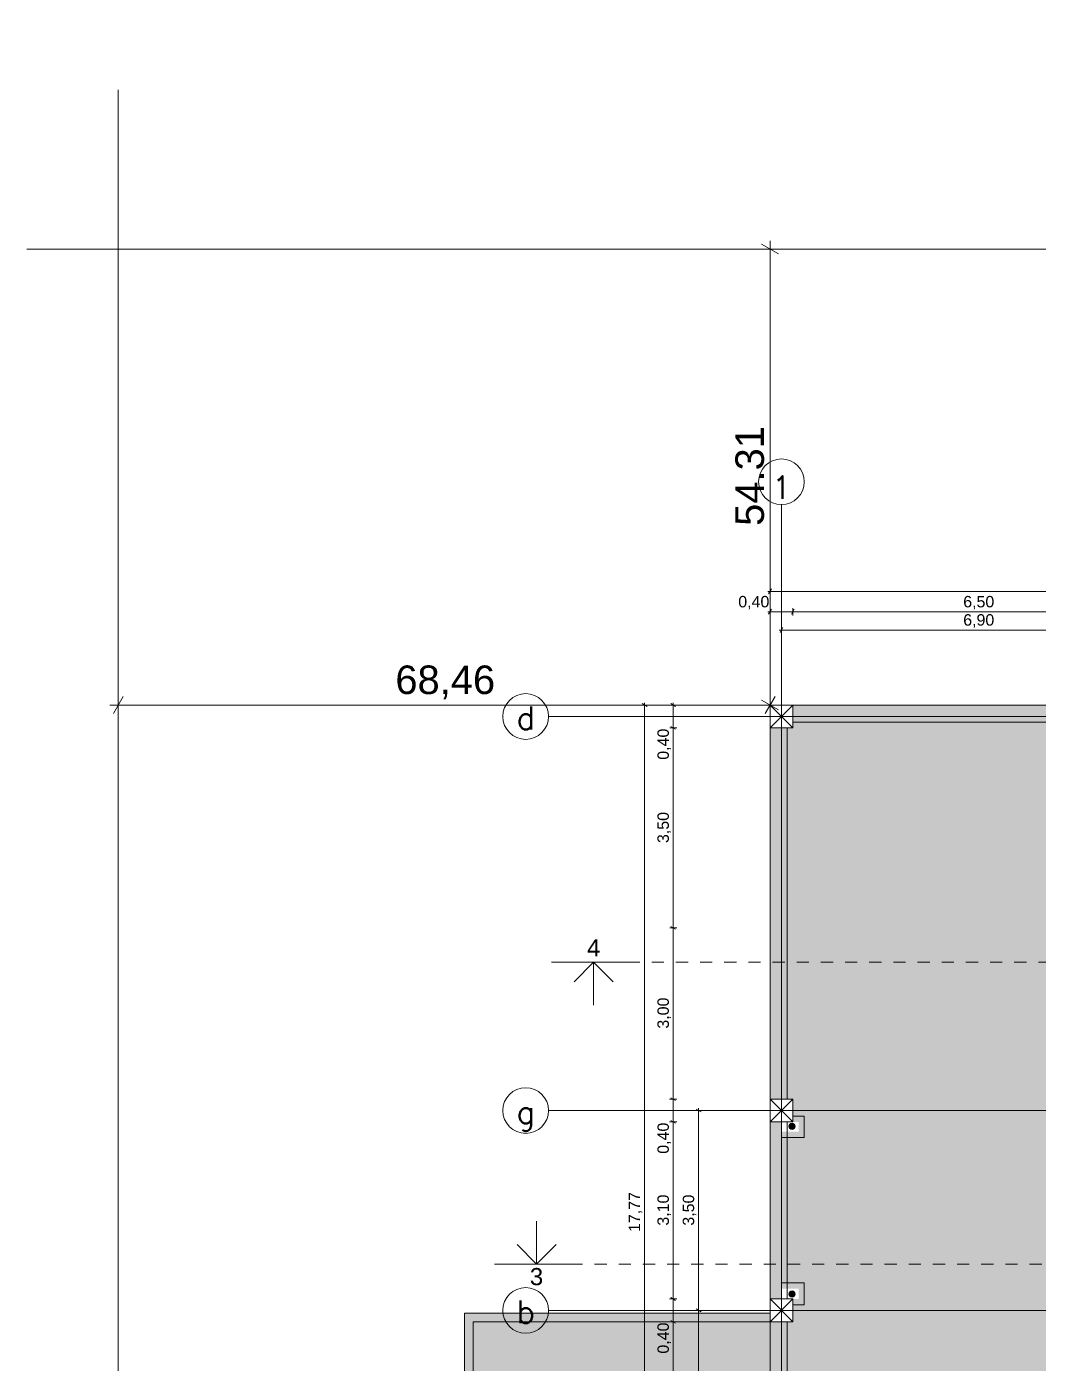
# Model space of a CAD drawing. Header units: metres. Extents: x 476297 to 476657, y 4620828 to 4621206.
# Drawn here: x 476377.64 to 476395.35, y 4620990.49 to 4621013.9 of the extents above; entities that cross this region are included whole.
import ezdxf

# ---------------------------------------------------------------- set-up
doc = ezdxf.new("R2010")
doc.units = ezdxf.units.M
doc.header["$MEASUREMENT"] = 0
doc.linetypes.add('Dashed', pattern=[0.423333, 0.211667, -0.211667])
for name, color, linetype in [('0_Pen_No__42_Pen_No__250', 7, 'Continuous'), ('2D Drafting - General_Pen_No__1', 7, 'Continuous'), ('2D Drafting - General_Pen_No__250_Pen_No__7', 7, 'Continuous'), ('Annotation - Text_Pen_No__7', 7, 'Continuous'), ('New.', 7, 'Continuous'), ('NewG-Anno-Nplt', 7, 'Continuous'), ('Newshenobebi', 7, 'Continuous'), ('NewStructural - Bearing', 7, 'Continuous'), ('shaxtebi da milebi_Pen_No__1_Pen_No__1', 7, 'Continuous'), ('zoma', 7, 'Continuous'), ('zoma_Pen_No__5', 7, 'Continuous')]:
    doc.layers.add(name, color=color, linetype=linetype)
doc.styles.add('GENERATED_STYLE_1', font='arial.ttf')
doc.styles.add('GENERATED_STYLE_2', font='arial.ttf')
doc.linetypes.add('Break', pattern='A,0,[1,A-1 áƒ¡áƒ\x90áƒ®áƒšáƒ˜ - áƒ›áƒ¨áƒ”áƒœáƒ”áƒ‘áƒšáƒ”áƒ‘áƒ¡1.Shx,S=0.015679,R=0,X=0,Y=0],-1.975557,0', length=1.975557)
doc.dimstyles.new('GENERATED_STYLE__1', dxfattribs={"dimtxt": 0.2, "dimasz": 0.064421, "dimexe": 0.18, "dimexo": 0.003, "dimgap": 0.09, "dimtad": 1, "dimtih": 1, "dimtoh": 1, "dimzin": 0, "dimdsep": 46, "dimtxsty": 'GENERATED_STYLE_2', "dimblk": 'ARROWHEAD_2', "dimblk1": 'ARROWHEAD_2', "dimblk2": 'ARROWHEAD_2', "dimcen": 0.09, "dimclrd": 142, "dimclre": 142, "dimclrt": 142, "dimadec": 0, "dimazin": 0, "dimtfac": 1, "dimtdec": 4, "dimtmove": 0, "dimatfit": 3, "dimfxl": 1, "dimtolj": 1, "dimtzin": 0, "dimarcsym": 0})
doc.dimstyles.new('GENERATED_STYLE__10', dxfattribs={"dimtxt": 0.5, "dimasz": 0.228, "dimexe": 0.18, "dimexo": 0.003, "dimgap": 0.09, "dimtad": 1, "dimtih": 1, "dimtoh": 1, "dimzin": 0, "dimdsep": 46, "dimtxsty": 'GENERATED_STYLE_2', "dimblk": 'ARROWHEAD_2', "dimblk1": 'ARROWHEAD_2', "dimblk2": 'ARROWHEAD_2', "dimcen": 0.09, "dimclrd": 1, "dimclre": 1, "dimclrt": 1, "dimadec": 0, "dimazin": 0, "dimtfac": 1, "dimtdec": 4, "dimtmove": 0, "dimatfit": 3, "dimfxl": 1, "dimtolj": 1, "dimtzin": 0, "dimarcsym": 0})
doc.dimstyles.new('GENERATED_STYLE__11', dxfattribs={"dimtxt": 0.2, "dimasz": 0.064421, "dimexe": 0.18, "dimexo": 0.003, "dimgap": 0.09, "dimtad": 1, "dimzin": 0, "dimdsep": 46, "dimtxsty": 'GENERATED_STYLE_2', "dimblk": 'ARROWHEAD_2', "dimblk1": 'ARROWHEAD_2', "dimblk2": 'ARROWHEAD_2', "dimcen": 0.09, "dimclrd": 142, "dimclre": 142, "dimclrt": 142, "dimadec": 0, "dimazin": 0, "dimtfac": 1, "dimtdec": 4, "dimtmove": 0, "dimatfit": 3, "dimfxl": 1, "dimtolj": 1, "dimtzin": 0, "dimarcsym": 0})
doc.dimstyles.new('GENERATED_STYLE__2', dxfattribs={"dimtxt": 0.2, "dimasz": 0.064421, "dimexe": 0.18, "dimexo": 0.003, "dimgap": 0.09, "dimtad": 1, "dimtih": 1, "dimtoh": 1, "dimzin": 0, "dimdsep": 46, "dimtxsty": 'GENERATED_STYLE_2', "dimblk": 'ARROWHEAD_2', "dimblk1": 'ARROWHEAD_2', "dimblk2": 'ARROWHEAD_2', "dimcen": 0.09, "dimclrd": 142, "dimclre": 142, "dimclrt": 142, "dimadec": 0, "dimazin": 0, "dimtfac": 1, "dimtdec": 4, "dimtmove": 2, "dimatfit": 3, "dimfxl": 1, "dimtolj": 1, "dimtzin": 0, "dimarcsym": 0})
doc.dimstyles.new('GENERATED_STYLE__9', dxfattribs={"dimtxt": 0.5, "dimasz": 0.228, "dimexe": 0.18, "dimexo": 0.003, "dimgap": 0.09, "dimtad": 1, "dimzin": 0, "dimdsep": 46, "dimtxsty": 'GENERATED_STYLE_2', "dimblk": 'ARROWHEAD_2', "dimblk1": 'ARROWHEAD_2', "dimblk2": 'ARROWHEAD_2', "dimcen": 0.09, "dimclrd": 1, "dimclre": 1, "dimclrt": 1, "dimadec": 0, "dimazin": 0, "dimtfac": 1, "dimtdec": 4, "dimtmove": 0, "dimatfit": 3, "dimfxl": 1, "dimtolj": 1, "dimtzin": 0, "dimarcsym": 0})

# ---------------------------------------------------------------- blocks, each defined once
blk = doc.blocks.new('*D252', base_point=(476844.527, 4621385.791))
at = {"layer": 'zoma', "color": 142, "linetype": 'Continuous', "lineweight": 0, "transparency": 16777216}
for p, q in [((476390.614, 4621024.135), (476390.656, 4621024.135)), ((476390.68, 4621024.177), (476390.631, 4621024.093)), ((476390.656, 4621024.071), (476390.656, 4621024.199)), ((476390.656, 4621024.135), (476391.056, 4621024.135)), ((476391.08, 4621024.177), (476391.031, 4621024.093)), ((476391.056, 4621024.071), (476391.056, 4621024.199))]:
    blk.add_line(p, q, dxfattribs=at)
at = {"layer": 'zoma', "color": 142, "lineweight": 0, "transparency": 16777216, "insert": (476390.099, 4621024.175), "char_height": 0.2, "attachment_point": 7, "style": 'GENERATED_STYLE_2'}
blk.add_mtext('\\A1;{\\pql;\\fArial CYR|b0|i0|c204|p34;0,40}', dxfattribs=at)
blk = doc.blocks.new('ARROWHEAD_2')
at = {"color": 0, "linetype": 'Continuous', "lineweight": 0}
for p, q in [((0, 0), (-1, 0)), ((-0.38, -0.66), (0.38, 0.66))]:
    blk.add_line(p, q, dxfattribs=at)
blk = doc.blocks.new('*D253', base_point=(476844.527, 4621385.791))
at = {"layer": 'zoma', "color": 142, "linetype": 'Continuous', "lineweight": 0, "transparency": 16777216}
for p, q in [((476391.08, 4621024.177), (476391.031, 4621024.093)), ((476391.056, 4621024.071), (476391.056, 4621024.199)), ((476391.056, 4621024.135), (476397.556, 4621024.135)), ((476397.58, 4621024.177), (476397.531, 4621024.093)), ((476397.556, 4621024.071), (476397.556, 4621024.199))]:
    blk.add_line(p, q, dxfattribs=at)
at = {"layer": 'zoma', "color": 142, "lineweight": 0, "transparency": 16777216, "char_height": 0.2, "attachment_point": 7, "style": 'GENERATED_STYLE_2'}
for s, insert in [('\\A1;{\\pql;\\fArial CYR|b0|i0|c204|p34;6,50}', (476394.04, 4621024.175)), ('\\A1;{\\pql;\\fArial CYR|b0|i0|c204|p34;0,40}', (476396.999, 4621024.175))]:
    blk.add_mtext(s, dxfattribs=dict(at, insert=insert))
blk = doc.blocks.new('*D547', base_point=(476844.527, 4621385.791))
at = {"layer": 'zoma', "color": 142, "linetype": 'Continuous', "lineweight": 0, "transparency": 16777216}
for p, q in [((476390.815, 4621003.334), (476390.856, 4621003.334)), ((476390.881, 4621003.377), (476390.832, 4621003.292)), ((476390.856, 4621003.271), (476390.856, 4621003.398)), ((476390.856, 4621003.334), (476397.756, 4621003.334)), ((476397.781, 4621003.377), (476397.732, 4621003.292)), ((476397.756, 4621003.271), (476397.756, 4621003.398))]:
    blk.add_line(p, q, dxfattribs=at)
at = {"layer": 'zoma', "color": 142, "lineweight": 0, "transparency": 16777216, "insert": (476394.04, 4621003.374), "char_height": 0.2, "attachment_point": 7, "style": 'GENERATED_STYLE_2'}
blk.add_mtext('\\A1;{\\pql;\\fArial CYR|b0|i0|c204|p34;6,90}', dxfattribs=at)
blk = doc.blocks.new('*D559', base_point=(476844.527, 4621385.791))
at = {"layer": 'zoma', "color": 142, "linetype": 'Continuous', "lineweight": 0, "transparency": 16777216}
for p, q in [((476389.468, 4620991.42), (476389.341, 4620991.42)), ((476389.362, 4620991.445), (476389.447, 4620991.396)), ((476389.404, 4620984.52), (476389.404, 4620991.42)), ((476389.468, 4620984.52), (476389.341, 4620984.52)), ((476389.362, 4620984.545), (476389.447, 4620984.496)), ((476389.404, 4620984.479), (476389.404, 4620984.52))]:
    blk.add_line(p, q, dxfattribs=at)
at = {"layer": 'zoma', "color": 142, "lineweight": 0, "transparency": 16777216, "insert": (476389.364, 4620987.704), "char_height": 0.2, "attachment_point": 7, "rotation": 90, "style": 'GENERATED_STYLE_2'}
blk.add_mtext('\\A1;{\\pql;\\fArial CYR|b0|i0|c204|p34;6,90}', dxfattribs=at)
blk = doc.blocks.new('*D560', base_point=(476844.527, 4621385.791))
at = {"layer": 'zoma', "color": 142, "linetype": 'Continuous', "lineweight": 0, "transparency": 16777216}
for p, q in [((476389.468, 4620994.92), (476389.341, 4620994.92)), ((476389.447, 4620994.896), (476389.362, 4620994.945)), ((476389.404, 4620994.92), (476389.404, 4620994.962)), ((476389.404, 4620991.42), (476389.404, 4620994.92)), ((476389.468, 4620991.42), (476389.341, 4620991.42)), ((476389.362, 4620991.445), (476389.447, 4620991.396))]:
    blk.add_line(p, q, dxfattribs=at)
at = {"layer": 'zoma', "color": 142, "lineweight": 0, "transparency": 16777216, "insert": (476389.364, 4620992.904), "char_height": 0.2, "attachment_point": 7, "rotation": 90, "style": 'GENERATED_STYLE_2'}
blk.add_mtext('\\A1;{\\pql;\\fArial CYR|b0|i0|c204|p34;3,50}', dxfattribs=at)
blk = doc.blocks.new('*D586', base_point=(476844.527, 4621385.791))
at = {"layer": 'zoma', "color": 142, "linetype": 'Continuous', "lineweight": 0, "transparency": 16777216}
for p, q in [((476388.919, 4620991.245), (476389.003, 4620991.196)), ((476388.961, 4620984.72), (476388.961, 4620991.22)), ((476389.025, 4620984.72), (476388.897, 4620984.72)), ((476388.919, 4620984.745), (476389.003, 4620984.696)), ((476388.961, 4620984.32), (476388.961, 4620984.72))]:
    blk.add_line(p, q, dxfattribs=at)
at = {"layer": 'zoma', "color": 142, "lineweight": 0, "transparency": 16777216, "char_height": 0.2, "attachment_point": 7, "rotation": 89.9995, "style": 'GENERATED_STYLE_2'}
for s, insert in [('\\A1;{\\pql;\\fArial CYR|b0|i0|c204|p34;0,40}', (476388.921, 4620990.663)), ('\\A1;{\\pql;\\fArial CYR|b0|i0|c204|p34;6,50}', (476388.921, 4620987.704))]:
    blk.add_mtext(s, dxfattribs=dict(at, insert=insert))
blk = doc.blocks.new('*D587', base_point=(476844.527, 4621385.791))
at = {"layer": 'zoma', "color": 142, "linetype": 'Continuous', "lineweight": 0, "transparency": 16777216}
for p, q in [((476388.961, 4620991.62), (476388.961, 4620994.72)), ((476389.025, 4620991.62), (476388.897, 4620991.62)), ((476388.919, 4620991.645), (476389.003, 4620991.596)), ((476388.961, 4620991.22), (476388.961, 4620991.62)), ((476389.025, 4620991.22), (476388.897, 4620991.22)), ((476388.919, 4620991.245), (476389.003, 4620991.196)), ((476388.961, 4620984.72), (476388.961, 4620991.22))]:
    blk.add_line(p, q, dxfattribs=at)
blk = doc.blocks.new('*D588', base_point=(476844.527, 4621385.791))
at = {"layer": 'zoma', "color": 142, "linetype": 'Continuous', "lineweight": 0, "transparency": 16777216}
for p, q in [((476389.025, 4620994.72), (476388.897, 4620994.72)), ((476388.919, 4620994.745), (476389.003, 4620994.696)), ((476388.961, 4620991.62), (476388.961, 4620994.72)), ((476389.025, 4620991.62), (476388.897, 4620991.62)), ((476388.919, 4620991.645), (476389.003, 4620991.596))]:
    blk.add_line(p, q, dxfattribs=at)
at = {"layer": 'zoma', "color": 142, "lineweight": 0, "transparency": 16777216, "char_height": 0.2, "attachment_point": 7, "rotation": 89.9995, "style": 'GENERATED_STYLE_2'}
for s, insert in [('\\A1;{\\pql;\\fArial CYR|b0|i0|c204|p34;0,40}', (476388.921, 4620994.163)), ('\\A1;{\\pql;\\fArial CYR|b0|i0|c204|p34;3,10}', (476388.921, 4620992.904))]:
    blk.add_mtext(s, dxfattribs=dict(at, insert=insert))
blk = doc.blocks.new('*D589', base_point=(476844.527, 4621385.791))
at = {"layer": 'zoma', "color": 142, "linetype": 'Continuous', "lineweight": 0, "transparency": 16777216}
for p, q in [((476388.961, 4620995.12), (476388.961, 4620998.12)), ((476389.025, 4620995.12), (476388.897, 4620995.12)), ((476388.919, 4620995.145), (476389.003, 4620995.096)), ((476388.961, 4620994.72), (476388.961, 4620995.12)), ((476389.025, 4620994.72), (476388.897, 4620994.72)), ((476388.919, 4620994.745), (476389.003, 4620994.696)), ((476388.961, 4620991.62), (476388.961, 4620994.72))]:
    blk.add_line(p, q, dxfattribs=at)
blk = doc.blocks.new('*D590', base_point=(476844.527, 4621385.791))
at = {"layer": 'zoma', "color": 142, "linetype": 'Continuous', "lineweight": 0, "transparency": 16777216}
for p, q in [((476389.025, 4620998.12), (476388.898, 4620998.12)), ((476388.919, 4620998.145), (476389.003, 4620998.096)), ((476388.961, 4620995.12), (476388.961, 4620998.12)), ((476389.025, 4620995.12), (476388.897, 4620995.12)), ((476388.919, 4620995.145), (476389.003, 4620995.096))]:
    blk.add_line(p, q, dxfattribs=at)
at = {"layer": 'zoma', "color": 142, "lineweight": 0, "transparency": 16777216, "insert": (476388.921, 4620996.354), "char_height": 0.2, "attachment_point": 7, "rotation": 89.9995, "style": 'GENERATED_STYLE_2'}
blk.add_mtext('\\A1;{\\pql;\\fArial CYR|b0|i0|c204|p34;3,00}', dxfattribs=at)
blk = doc.blocks.new('*D591', base_point=(476844.527, 4621385.791))
at = {"layer": 'zoma', "color": 142, "linetype": 'Continuous', "lineweight": 0, "transparency": 16777216}
for p, q in [((476388.919, 4621001.645), (476389.003, 4621001.596)), ((476388.961, 4620998.12), (476388.961, 4621001.62)), ((476389.025, 4620998.12), (476388.898, 4620998.12)), ((476388.919, 4620998.145), (476389.003, 4620998.096)), ((476388.961, 4620995.12), (476388.961, 4620998.12))]:
    blk.add_line(p, q, dxfattribs=at)
at = {"layer": 'zoma', "color": 142, "lineweight": 0, "transparency": 16777216, "char_height": 0.2, "attachment_point": 7, "rotation": 89.9995, "style": 'GENERATED_STYLE_2'}
for s, insert in [('\\A1;{\\pql;\\fArial CYR|b0|i0|c204|p34;0,40}', (476388.921, 4621001.063)), ('\\A1;{\\pql;\\fArial CYR|b0|i0|c204|p34;3,50}', (476388.921, 4620999.604))]:
    blk.add_mtext(s, dxfattribs=dict(at, insert=insert))
blk = doc.blocks.new('*D592', base_point=(476844.527, 4621385.791))
at = {"layer": 'zoma', "color": 142, "linetype": 'Continuous', "lineweight": 0, "transparency": 16777216}
for p, q in [((476389.025, 4621002.02), (476388.898, 4621002.02)), ((476389.003, 4621001.996), (476388.919, 4621002.045)), ((476388.961, 4621002.02), (476388.961, 4621002.062)), ((476388.961, 4621001.62), (476388.961, 4621002.02)), ((476389.025, 4621001.62), (476388.898, 4621001.62)), ((476388.919, 4621001.645), (476389.003, 4621001.596)), ((476388.961, 4620998.12), (476388.961, 4621001.62))]:
    blk.add_line(p, q, dxfattribs=at)
blk = doc.blocks.new('*D593', base_point=(476844.527, 4621385.791))
at = {"layer": 'zoma', "color": 142, "linetype": 'Continuous', "lineweight": 0, "transparency": 16777216}
for p, q in [((476388.522, 4621002.02), (476388.395, 4621002.02)), ((476388.501, 4621001.996), (476388.416, 4621002.045)), ((476388.458, 4621002.02), (476388.458, 4621002.062)), ((476388.458, 4620984.25), (476388.458, 4621002.02)), ((476388.522, 4620984.25), (476388.395, 4620984.25)), ((476388.416, 4620984.275), (476388.501, 4620984.226)), ((476388.458, 4620984.209), (476388.458, 4620984.25))]:
    blk.add_line(p, q, dxfattribs=at)
at = {"layer": 'zoma', "color": 142, "lineweight": 0, "transparency": 16777216, "insert": (476388.418, 4620992.793), "char_height": 0.2, "attachment_point": 7, "rotation": 89.9995, "style": 'GENERATED_STYLE_2'}
blk.add_mtext('\\A1;{\\pql;\\fArial CYR|b0|i0|c204|p34;17,77}', dxfattribs=at)
blk = doc.blocks.new('*D594', base_point=(476844.527, 4621385.791))
at = {"layer": 'zoma', "color": 142, "linetype": 'Continuous', "lineweight": 0, "transparency": 16777216}
for p, q in [((476390.656, 4621003.591), (476390.656, 4621003.718)), ((476391.056, 4621003.591), (476391.056, 4621003.718)), ((476390.615, 4621003.654), (476390.656, 4621003.654)), ((476390.681, 4621003.697), (476390.632, 4621003.612)), ((476390.656, 4621003.654), (476391.056, 4621003.654)), ((476391.081, 4621003.697), (476391.032, 4621003.612))]:
    blk.add_line(p, q, dxfattribs=at)
at = {"layer": 'zoma', "color": 142, "lineweight": 0, "transparency": 16777216, "insert": (476390.1, 4621003.694), "char_height": 0.2, "attachment_point": 7, "style": 'GENERATED_STYLE_2'}
blk.add_mtext('\\A1;{\\pql;\\fArial CYR|b0|i0|c204|p34;0,40}', dxfattribs=at)
blk = doc.blocks.new('*D595', base_point=(476844.527, 4621385.791))
at = {"layer": 'zoma', "color": 142, "linetype": 'Continuous', "lineweight": 0, "transparency": 16777216}
for p, q in [((476391.056, 4621003.591), (476391.056, 4621003.718)), ((476397.556, 4621003.591), (476397.556, 4621003.718)), ((476391.081, 4621003.697), (476391.032, 4621003.612)), ((476391.056, 4621003.654), (476397.556, 4621003.654)), ((476397.581, 4621003.697), (476397.532, 4621003.612))]:
    blk.add_line(p, q, dxfattribs=at)
at = {"layer": 'zoma', "color": 142, "lineweight": 0, "transparency": 16777216, "char_height": 0.2, "attachment_point": 7, "style": 'GENERATED_STYLE_2'}
for s, insert in [('\\A1;{\\pql;\\fArial CYR|b0|i0|c204|p34;6,50}', (476394.04, 4621003.694)), ('\\A1;{\\pql;\\fArial CYR|b0|i0|c204|p34;0,40}', (476397, 4621003.694))]:
    blk.add_mtext(s, dxfattribs=dict(at, insert=insert))
blk = doc.blocks.new('*D607', base_point=(476844.527, 4621385.791))
at = {"layer": 'zoma', "color": 142, "linetype": 'Continuous', "lineweight": 0, "transparency": 16777216}
for p, q in [((476390.615, 4621004.01), (476390.656, 4621004.01)), ((476390.681, 4621004.053), (476390.632, 4621003.968)), ((476390.656, 4621003.947), (476390.656, 4621004.074)), ((476390.656, 4621004.01), (476432.456, 4621004.01)), ((476432.432, 4621003.968), (476432.481, 4621004.053)), ((476432.456, 4621003.947), (476432.456, 4621004.074)), ((476432.456, 4621004.01), (476432.498, 4621004.01))]:
    blk.add_line(p, q, dxfattribs=at)
at = {"layer": 'zoma', "color": 142, "lineweight": 0, "transparency": 16777216, "insert": (476411.78, 4621004.05), "char_height": 0.2, "attachment_point": 7, "style": 'GENERATED_STYLE_2'}
blk.add_mtext('\\A1;{\\pql;\\fArial CYR|b0|i0|c204|p34;41,80}', dxfattribs=at)
blk = doc.blocks.new('*D678', base_point=(476844.527, 4621385.791))
at = {"layer": 'zoma', "color": 1, "linetype": 'Continuous', "lineweight": 0, "transparency": 16777216}
for p, q in [((476379.326, 4621002.17), (476379.153, 4621001.87)), ((476379.24, 4621001.795), (476379.24, 4621002.245)), ((476390.57, 4621001.87), (476390.743, 4621002.17)), ((476390.656, 4621001.795), (476390.656, 4621002.245)), ((476379.093, 4621002.02), (476379.24, 4621002.02)), ((476379.24, 4621002.02), (476390.656, 4621002.02)), ((476390.656, 4621002.02), (476390.803, 4621002.02))]:
    blk.add_line(p, q, dxfattribs=at)
at = {"layer": 'zoma', "color": 1, "lineweight": 0, "transparency": 16777216, "insert": (476384.093, 4621002.12), "char_height": 0.5, "attachment_point": 7, "style": 'GENERATED_STYLE_2'}
blk.add_mtext('\\A1;{\\pql;\\fArial CYR|b0|i0|c204|p34;68,46}', dxfattribs=at)
blk = doc.blocks.new('*D679', base_point=(476844.527, 4621385.791))
at = {"layer": 'zoma', "color": 1, "linetype": 'Continuous', "lineweight": 0, "transparency": 16777216}
for p, q in [((476390.806, 4621009.919), (476390.506, 4621010.092)), ((476390.656, 4621010.005), (476390.656, 4621010.152)), ((476390.881, 4621010.005), (476390.431, 4621010.005)), ((476390.656, 4621002.02), (476390.656, 4621010.005)), ((476390.506, 4621002.107), (476390.806, 4621001.934)), ((476390.881, 4621002.02), (476390.431, 4621002.02)), ((476390.656, 4621001.874), (476390.656, 4621002.02))]:
    blk.add_line(p, q, dxfattribs=at)
at = {"layer": 'zoma', "color": 1, "lineweight": 0, "transparency": 16777216, "insert": (476390.556, 4621005.158), "char_height": 0.5, "attachment_point": 7, "rotation": 89.9995, "style": 'GENERATED_STYLE_2'}
blk.add_mtext('\\A1;{\\pql;\\fArial CYR|b0|i0|c204|p34;54.31}', dxfattribs=at)

msp = doc.modelspace()

# ---------------------------------------------------------------- hatches: boundary and pattern name
at = {"layer": '2D Drafting - General_Pen_No__250_Pen_No__7', "linetype": 'Continuous', "lineweight": 0}
for color, points in [(154, [(476397.556, 4621002.02), (476391.056, 4621002.02), (476391.056, 4621001.82), (476397.556, 4621001.82)]), (154, [(476390.656, 4621001.62), (476390.656, 4620995.12), (476390.856, 4620995.12), (476390.856, 4621001.62)]), (7, [(476390.856, 4620994.55), (476390.856, 4620994.45), (476391.256, 4620994.45), (476391.256, 4620994.82), (476391.056, 4620994.82), (476391.056, 4620994.72), (476391.156, 4620994.72), (476391.156, 4620994.55)]), (7, [(476390.856, 4620994.55), (476390.856, 4620994.45), (476391.256, 4620994.45), (476391.256, 4620994.82), (476391.056, 4620994.82), (476391.056, 4620994.72), (476391.156, 4620994.72), (476391.156, 4620994.55)]), (154, [(476390.856, 4620994.72), (476390.656, 4620994.72), (476390.656, 4620991.62), (476390.856, 4620991.62)]), (7, [(476390.856, 4620991.902), (476390.856, 4620991.802), (476391.156, 4620991.802), (476391.156, 4620991.62), (476391.056, 4620991.62), (476391.056, 4620991.52), (476391.256, 4620991.52), (476391.256, 4620991.902)]), (7, [(476390.656, 4620991.37), (476390.656, 4620991.22), (476385.456, 4620991.22), (476385.456, 4620984.32), (476385.306, 4620984.32), (476385.306, 4620991.22), (476385.306, 4620991.37)]), (154, [(476390.856, 4620991.22), (476390.656, 4620991.22), (476390.656, 4620988.72), (476390.856, 4620988.72)])]:
    msp.add_hatch(color=color, dxfattribs=at).paths.add_polyline_path(points)
at = {"layer": 'NewG-Anno-Nplt', "linetype": 'Continuous', "lineweight": 0}
h = msp.add_hatch(color=167, dxfattribs=at)
h.paths.add_polyline_path([(476390.856, 4620991.902), (476390.856, 4620994.45), (476391.256, 4620994.45), (476391.256, 4620994.82), (476391.056, 4620994.82), (476391.056, 4620995.12), (476390.856, 4620995.12), (476390.856, 4621001.62), (476391.056, 4621001.62), (476391.056, 4621001.82), (476397.556, 4621001.82), (476397.556, 4621001.62), (476397.956, 4621001.62), (476397.956, 4621001.82), (476403.105, 4621001.82), (476403.105, 4620996.424), (476402.805, 4620996.424), (476402.805, 4620996.124), (476402.106, 4620996.124), (476402.106, 4620990.97), (476404.506, 4620990.97), (476404.506, 4620984.72), (476404.456, 4620984.72), (476404.456, 4620984.52), (476397.956, 4620984.52), (476397.956, 4620984.72), (476397.556, 4620984.72), (476397.556, 4620984.52), (476391.056, 4620984.52), (476391.056, 4620984.72), (476390.856, 4620984.72), (476390.856, 4620991.22), (476391.056, 4620991.22), (476391.056, 4620991.52), (476391.256, 4620991.52), (476391.256, 4620991.902)])
h.paths.add_polyline_path([(476397.556, 4620994.72), (476397.956, 4620994.72), (476397.956, 4620994.87), (476398.247, 4620994.87), (476398.247, 4620995.37), (476397.857, 4620995.37), (476397.857, 4620995.12), (476397.556, 4620995.12)], flags=0)
h.paths.add_polyline_path([(476397.956, 4620991.22), (476397.956, 4620991.62), (476397.556, 4620991.62), (476397.556, 4620991.22)], flags=0)
h.paths.add_polyline_path([(476397.366, 4620992.67), (476398.297, 4620992.67), (476398.297, 4620993.17), (476397.366, 4620993.17)], flags=0)
at = {"layer": 'NewG-Anno-Nplt', "linetype": 'Continuous', "lineweight": 0, "transparency": 33554534}
msp.add_hatch(color=254, dxfattribs=at).paths.add_polyline_path([(476385.456, 4620991.22), (476385.456, 4620982.12), (476437.656, 4620982.12), (476437.656, 4620991.22), (476432.456, 4620991.22), (476432.456, 4620984.32), (476390.656, 4620984.32), (476390.656, 4620991.22)])
at = {"layer": 'shaxtebi da milebi_Pen_No__1_Pen_No__1', "linetype": 'Continuous', "lineweight": 0}
for points in [[(476391.042, 4620994.59, 1), (476391.042, 4620994.7, 1)], [(476391.042, 4620994.59, 1), (476391.042, 4620994.7, 1)], [(476391.042, 4620991.762, -1), (476391.042, 4620991.652, -1)], [(476391.042, 4620991.762, -1), (476391.042, 4620991.652, -1)]]:
    msp.add_hatch(color=1, dxfattribs=at).paths.add_polyline_path(points)

# ---------------------------------------------------------------- linework, layer by layer
at = {"layer": '0_Pen_No__42_Pen_No__250', "color": 5, "linetype": 'Continuous', "lineweight": 0}
for centre in [(476390.856, 4621005.93), (476386.376, 4621001.82), (476386.376, 4621001.82), (476386.376, 4620994.92), (476386.376, 4620994.92), (476386.376, 4620991.42), (476386.376, 4620991.42)]:
    msp.add_circle(centre, 0.4, dxfattribs=at)
at = {"layer": '2D Drafting - General_Pen_No__1', "color": 7, "linetype": 'Continuous', "lineweight": 0}
for p, q in [((476390.656, 4621001.62), (476391.056, 4621002.02)), ((476391.056, 4621001.62), (476390.656, 4621002.02)), ((476390.656, 4620994.72), (476391.056, 4620995.12)), ((476391.056, 4620994.72), (476390.656, 4620995.12)), ((476390.656, 4620991.22), (476391.056, 4620991.62)), ((476391.056, 4620991.22), (476390.656, 4620991.62))]:
    msp.add_line(p, q, dxfattribs=at)
at = {"layer": '2D Drafting - General_Pen_No__1', "color": 7, "linetype": 'Continuous', "lineweight": 0, "flags": 128}
for points in [[(476390.656, 4621001.62), (476391.056, 4621001.62), (476391.056, 4621002.02), (476390.656, 4621002.02)], [(476397.556, 4621001.72), (476391.056, 4621001.72), (476391.056, 4621002.02), (476397.556, 4621002.02)], [(476390.656, 4620995.12), (476390.656, 4621001.62), (476390.956, 4621001.62), (476390.956, 4620995.12)], [(476390.656, 4620994.72), (476391.056, 4620994.72), (476391.056, 4620995.12), (476390.656, 4620995.12)], [(476390.656, 4620991.62), (476390.656, 4620994.72), (476390.956, 4620994.72), (476390.956, 4620991.62)], [(476390.656, 4620991.22), (476391.056, 4620991.22), (476391.056, 4620991.62), (476390.656, 4620991.62)], [(476390.656, 4620984.72), (476390.656, 4620991.22), (476390.956, 4620991.22), (476390.956, 4620984.72)]]:
    msp.add_lwpolyline(points, close=True, dxfattribs=at)
at = {"layer": '2D Drafting - General_Pen_No__250_Pen_No__7', "color": 7, "linetype": 'Continuous', "lineweight": 0, "flags": 128}
for points in [[(476397.556, 4621002.02), (476391.056, 4621002.02), (476391.056, 4621001.82), (476397.556, 4621001.82)], [(476390.656, 4621001.62), (476390.656, 4620995.12), (476390.856, 4620995.12), (476390.856, 4621001.62)], [(476390.856, 4620994.72), (476390.656, 4620994.72), (476390.656, 4620991.62), (476390.856, 4620991.62)], [(476390.656, 4620991.37), (476390.656, 4620991.22), (476385.456, 4620991.22), (476385.456, 4620984.32), (476385.306, 4620984.32), (476385.306, 4620991.22), (476385.306, 4620991.37)], [(476390.856, 4620991.22), (476390.656, 4620991.22), (476390.656, 4620988.72), (476390.856, 4620988.72)]]:
    msp.add_lwpolyline(points, close=True, dxfattribs=at)
at = {"layer": 'NewG-Anno-Nplt', "color": 7, "linetype": 'Continuous', "lineweight": 0, "flags": 128}
msp.add_lwpolyline([(476390.856, 4620984.72), (476390.856, 4620991.22), (476391.056, 4620991.22), (476391.056, 4620991.52), (476391.256, 4620991.52), (476391.256, 4620991.902), (476390.856, 4620991.902), (476390.856, 4620994.45), (476391.256, 4620994.45), (476391.256, 4620994.82), (476391.056, 4620994.82), (476391.056, 4620995.12), (476390.856, 4620995.12), (476390.856, 4621001.62), (476391.056, 4621001.62), (476391.056, 4621001.82), (476397.556, 4621001.82)], dxfattribs=at)
msp.add_lwpolyline([(476385.456, 4620991.22), (476385.456, 4620982.12), (476437.656, 4620982.12), (476437.656, 4620991.22), (476432.456, 4620991.22), (476432.456, 4620984.32), (476390.656, 4620984.32), (476390.656, 4620991.22)], close=True, dxfattribs=at)
at = {"layer": 'Newshenobebi', "color": 1, "linetype": 'Dashed', "lineweight": 0}
for points in [[(476437.903, 4620997.516), (476386.829, 4620997.516)], [(476436.902, 4620992.231), (476385.829, 4620992.231)]]:
    msp.add_lwpolyline(points, dxfattribs=at)
at = {"layer": 'Newshenobebi', "color": 1, "linetype": 'Continuous', "lineweight": 0}
for points in [[(476388.303, 4620997.516), (476386.829, 4620997.516)], [(476387.566, 4620997.516), (476387.225, 4620997.175)], [(476387.566, 4620997.516), (476387.566, 4620996.763)], [(476387.566, 4620997.516), (476387.907, 4620997.175)], [(476386.566, 4620992.231), (476386.566, 4620992.984)], [(476386.566, 4620992.231), (476386.225, 4620992.572)], [(476386.566, 4620992.231), (476386.907, 4620992.572)], [(476387.303, 4620992.231), (476385.829, 4620992.231)]]:
    msp.add_lwpolyline(points, dxfattribs=at)
at = {"layer": 'NewStructural - Bearing', "color": 1, "linetype": 'Break', "lineweight": 0}
for p, q in [((476379.24, 4621012.791), (476379.24, 4620978.2)), ((476377.636, 4621010.005), (476448.29, 4621010.005))]:
    msp.add_line(p, q, dxfattribs=at)
at = {"layer": 'shaxtebi da milebi_Pen_No__1_Pen_No__1', "color": 1, "linetype": 'Continuous', "lineweight": 0, "flags": 128}
for points in [[(476391.042, 4620994.59, -1), (476391.042, 4620994.7, -1)], [(476391.042, 4620994.59, -1), (476391.042, 4620994.7, -1)], [(476391.042, 4620991.762, 1), (476391.042, 4620991.652, 1)], [(476391.042, 4620991.762, 1), (476391.042, 4620991.652, 1)]]:
    msp.add_lwpolyline(points, format="xyb", close=True, dxfattribs=at)
at = {"layer": 'zoma_Pen_No__5', "color": 5, "linetype": 'Continuous', "lineweight": 0}
for p, q in [((476390.856, 4621005.53), (476390.856, 4620980.819)), ((476386.776, 4621001.82), (476436.662, 4621001.82)), ((476386.776, 4621001.82), (476436.662, 4621001.82)), ((476386.776, 4620994.92), (476436.662, 4620994.92)), ((476386.776, 4620994.92), (476436.662, 4620994.92)), ((476386.776, 4620991.42), (476436.662, 4620991.42)), ((476386.776, 4620991.42), (476436.662, 4620991.42))]:
    msp.add_line(p, q, dxfattribs=at)

# ---------------------------------------------------------------- texts
at = {"layer": 'Annotation - Text_Pen_No__7', "color": 5, "linetype": 'Continuous', "lineweight": 0, "char_height": 0.4, "attachment_point": 2}
for s, insert in [('\\A1;{\\pqc;\\Ftxt.shx;1}', (476390.859, 4621006.029)), ('\\A1;{\\pqc;\\Ftxt.shx;d}', (476386.378, 4621001.993)), ('\\A1;{\\pqc;\\Ftxt.shx;g}', (476386.378, 4620995.094)), ('\\A1;{\\pqc;\\Ftxt.shx;b}', (476386.378, 4620991.594))]:
    msp.add_mtext(s, dxfattribs=dict(at, insert=insert))
at = {"layer": 'New.', "color": 1, "linetype": 'Continuous', "lineweight": 0, "char_height": 0.3, "attachment_point": 2, "style": 'GENERATED_STYLE_1'}
for s, insert in [('\\A1;{\\pqc;\\fArial|b0|i0|c0|p34;4}', (476387.566, 4620997.919)), ('\\A1;{\\pqc;\\fArial|b0|i0|c0|p34;3}', (476386.566, 4620992.162))]:
    msp.add_mtext(s, dxfattribs=dict(at, insert=insert))

# ---------------------------------------------------------------- dimensions: what is measured, and where the dimension line sits
at = {"layer": 'zoma', "color": 142, "linetype": 'Continuous', "lineweight": 0}
for base, p1, p2, dimstyle, picture, middle in [((476391.056, 4621024.135), (476390.656, 4620991.429), (476391.056, 4620991.429), 'GENERATED_STYLE__1', '*D252', (476390.359, 4621024.275)), ((476397.556, 4621024.135), (476391.056, 4620991.429), (476397.556, 4620991.029), 'GENERATED_STYLE__1', '*D253', (476394.3, 4621024.275)), ((476432.456, 4621004.01), (476390.656, 4621002.152), (476432.456, 4621002.152), 'GENERATED_STYLE__2', '*D607', (476412.116, 4621004.15)), ((476391.056, 4621003.654), (476390.656, 4621002.152), (476391.056, 4621002.152), 'GENERATED_STYLE__1', '*D594', (476390.36, 4621003.794)), ((476397.556, 4621003.654), (476391.056, 4621002.152), (476397.556, 4621002.152), 'GENERATED_STYLE__1', '*D595', (476394.3, 4621003.794)), ((476397.756, 4621003.334), (476390.856, 4621001.696), (476397.756, 4621001.696), 'GENERATED_STYLE__1', '*D547', (476394.3, 4621003.474))]:
    dim = msp.add_linear_dim(base=base, p1=p1, p2=p2, dimstyle=dimstyle, dxfattribs=at)
    dim.commit()
    dim.dimension.update_dxf_attribs({"geometry": picture, "text_midpoint": middle, "dimtype": 160})
at = {"layer": 'zoma', "color": 1, "linetype": 'Continuous', "lineweight": 0}
dim = msp.add_linear_dim(base=(476390.656, 4621010.005), p1=(476432.456, 4621002.02), p2=(476390.656, 4621010.005), angle=89.9995, text='54.31', dimstyle='GENERATED_STYLE__9', dxfattribs=at)
dim.commit()
dim.dimension.update_dxf_attribs({"geometry": '*D679', "text_midpoint": (476390.306, 4621005.998), "dimtype": 160, "text_rotation": 89.9995})
dim = msp.add_linear_dim(base=(476390.656, 4621002.02), p1=(476379.24, 4621002.02), p2=(476390.656, 4621002.02), text='68,46', dimstyle='GENERATED_STYLE__10', dxfattribs=at)
dim.commit()
dim.dimension.update_dxf_attribs({"geometry": '*D678', "text_midpoint": (476384.933, 4621002.37), "dimtype": 160})
at = {"layer": 'zoma', "color": 142, "linetype": 'Continuous', "lineweight": 0}
for base, p1, p2, angle, picture, middle, turn in [((476388.458, 4621002.02), (476390.586, 4620984.25), (476390.656, 4621002.02), 89.9995, '*D593', (476388.318, 4620993.129), 89.9995), ((476388.961, 4621002.02), (476390.856, 4621001.62), (476390.856, 4621002.02), 89.9995, '*D592', (476388.821, 4621001.323), 89.9995), ((476388.961, 4621001.62), (476390.656, 4620998.12), (476390.856, 4621001.62), 89.9995, '*D591', (476388.821, 4620999.864), 89.9995), ((476388.961, 4620998.12), (476390.956, 4620995.12), (476390.656, 4620998.12), 89.9995, '*D590', (476388.821, 4620996.614), 89.9995), ((476388.961, 4620995.12), (476390.956, 4620994.72), (476390.956, 4620995.12), 89.9995, '*D589', (476388.821, 4620994.423), 89.9995), ((476389.404, 4620994.92), (476390.856, 4620991.42), (476390.856, 4620994.92), 90, '*D560', (476389.264, 4620993.164), 90), ((476388.961, 4620994.72), (476390.656, 4620991.62), (476390.956, 4620994.72), 89.9995, '*D588', (476388.821, 4620993.164), 89.9995), ((476388.961, 4620991.62), (476390.656, 4620991.22), (476390.656, 4620991.62), 89.9995, '*D587', (476388.821, 4620990.923), 89.9995), ((476389.404, 4620991.42), (476390.856, 4620984.52), (476390.856, 4620991.42), 90, '*D559', (476389.264, 4620987.964), 90), ((476388.961, 4620991.22), (476390.656, 4620984.72), (476390.656, 4620991.22), 89.9995, '*D586', (476388.821, 4620987.964), 89.9995)]:
    dim = msp.add_linear_dim(base=base, p1=p1, p2=p2, angle=angle, dimstyle='GENERATED_STYLE__11', dxfattribs=at)
    dim.commit()
    dim.dimension.update_dxf_attribs({"geometry": picture, "text_midpoint": middle, "dimtype": 160, "text_rotation": turn})

doc.saveas('drawing.dxf')
